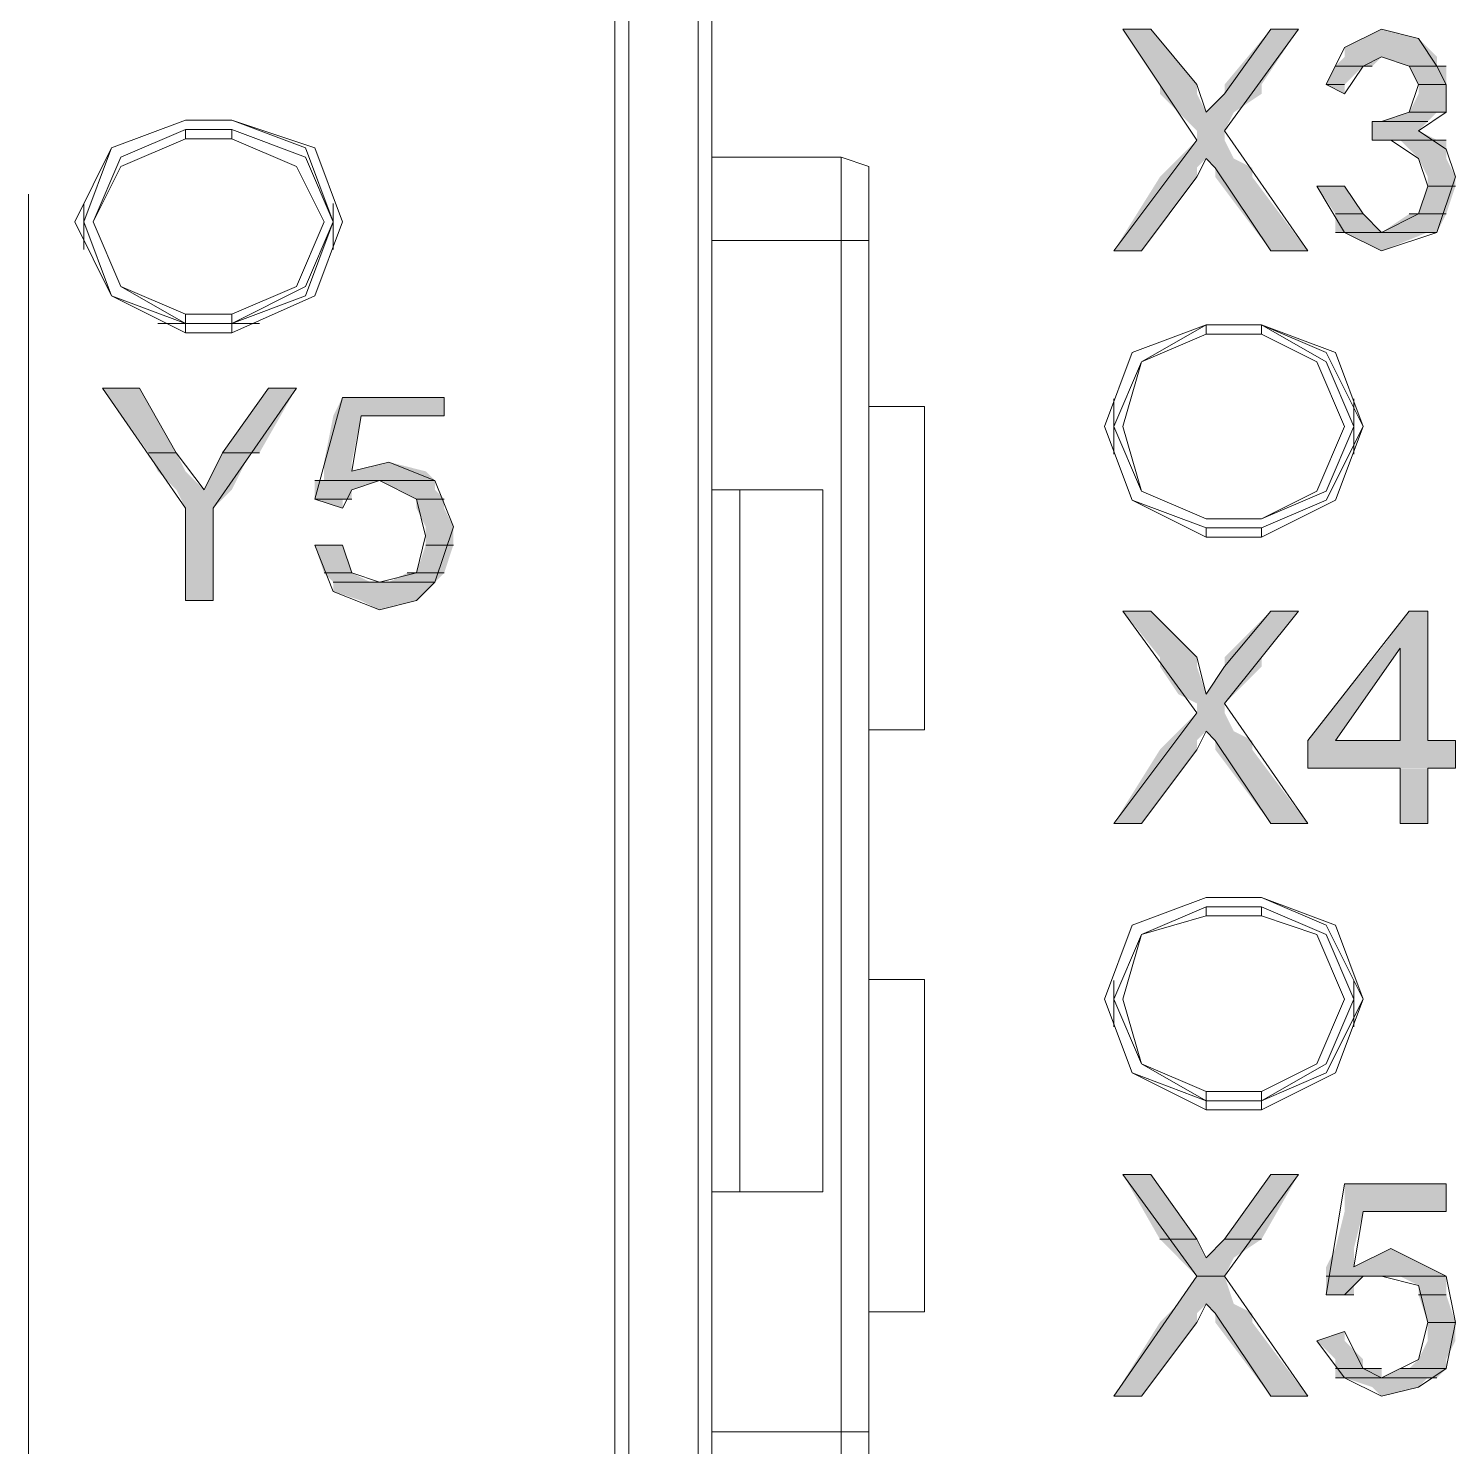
# Model space of a CAD drawing. Header units: millimetres. Extents: x -11 to 1219, y 0 to 1751.
# Drawn here: x 202.51 to 211.27, y 919.08 to 927.77 of the extents above; entities that cross this region are included whole.
import ezdxf

# ---------------------------------------------------------------- set-up
doc = ezdxf.new("R2010")
doc.units = ezdxf.units.MM
doc.header["$LTSCALE"] = 10
doc.layers.add('_MULTI_WIRE', color=9, linetype='CONTINUOUS')
doc.layers.add('PDF_Geometry', color=7, linetype='CONTINUOUS', true_color=0x151d1f)
doc.layers.add('PDF_Solid Fills', color=7, linetype='CONTINUOUS', true_color=0x070809)
doc.layers.get('_MULTI_WIRE').off()

# ---------------------------------------------------------------- blocks, each defined once
blk = doc.blocks.new('DVP-28SWS211R')
at = {"layer": 'PDF_Geometry', "color": 7, "lineweight": 9, "true_color": 0xffffff}
for p, q in [((0, 0), (0, -90.3588)), ((45.2077, -90.3588), (45.2077, 0)), ((-0.5099, -0.4532), (-0.5099, -89.9056)), ((45.7176, -0.4532), (45.7176, -89.9056)), ((2.6059, -36.71), (2.7759, -36.71)), ((2.7759, -36.71), (2.6059, -36.71)), ((2.7759, -36.71), (2.6059, -36.71)), ((2.6059, -36.71), (3.0591, -37.3898)), ((3.0591, -37.0499), (2.7759, -36.71)), ((3.2291, -37.3332), (3.6823, -36.71)), ((3.5124, -36.71), (3.2291, -37.1066)), ((3.5124, -36.71), (3.6823, -36.71)), ((3.6823, -36.71), (3.5124, -36.71)), ((3.6823, -36.71), (3.5124, -36.71)), ((4.1922, -36.71), (3.9656, -36.8233)), ((4.4188, -36.7667), (4.1922, -36.71)), ((3.9656, -36.8233), (3.8523, -37.0499)), ((4.5321, -36.9366), (4.4188, -36.7667)), ((4.0789, -36.9366), (4.1922, -36.88)), ((4.1922, -36.88), (4.3621, -36.9366)), ((3.9089, -36.9366), (4.0789, -36.9366)), ((4.0789, -36.9366), (3.9089, -36.9366)), ((3.9089, -36.9366), (4.1355, -36.9366)), ((4.0789, -36.9366), (3.9089, -36.9366)), ((3.9089, -36.9366), (4.0789, -36.9366)), ((4.0789, -36.9366), (3.9089, -36.9366)), ((3.9089, -36.9366), (4.0789, -36.9366)), ((4.0789, -36.9366), (3.9089, -36.9366)), ((3.9656, -37.1066), (4.0789, -36.9366)), ((4.1355, -36.9366), (4.0789, -36.9366)), ((4.3621, -36.9366), (4.5887, -36.9366)), ((4.5887, -36.9366), (4.3621, -36.9366)), ((4.3621, -36.9366), (4.5887, -36.9366)), ((4.5887, -36.9366), (4.3621, -36.9366)), ((4.3621, -36.9366), (4.5887, -36.9366)), ((4.5887, -36.9366), (4.3621, -36.9366)), ((4.3621, -36.9366), (4.5887, -36.9366)), ((4.5887, -36.9366), (4.3621, -36.9366)), ((4.3621, -36.9366), (4.4188, -37.0499)), ((4.5887, -37.0499), (4.5321, -36.9366)), ((3.1158, -37.2199), (3.0591, -37.0499)), ((3.2291, -37.1066), (3.1158, -37.2199)), ((3.8523, -37.0499), (3.9656, -37.0499)), ((3.9656, -37.0499), (3.8523, -37.0499)), ((3.8523, -37.0499), (3.9656, -37.0499)), ((3.9656, -37.0499), (3.8523, -37.0499)), ((3.8523, -37.0499), (3.9656, -37.0499)), ((3.9656, -37.0499), (3.8523, -37.0499)), ((3.8523, -37.0499), (3.9656, -37.0499)), ((3.9656, -37.0499), (3.8523, -37.0499)), ((3.8523, -37.0499), (3.9656, -37.1066)), ((4.4188, -37.0499), (4.3621, -37.2199)), ((4.4188, -37.0499), (4.5887, -37.0499)), ((4.5887, -37.0499), (4.4188, -37.0499)), ((4.4188, -37.0499), (4.5887, -37.0499)), ((4.5887, -37.0499), (4.4188, -37.0499)), ((4.4188, -37.0499), (4.5887, -37.0499)), ((4.5887, -37.0499), (4.4188, -37.0499)), ((4.4188, -37.0499), (4.5887, -37.0499)), ((4.5887, -37.0499), (4.4188, -37.0499)), ((4.5887, -37.2199), (4.5887, -37.0499)), ((4.1922, -37.2765), (4.1355, -37.2765)), ((4.1355, -37.2765), (4.1355, -37.3898)), ((4.1355, -37.2766), (4.1922, -37.2766)), ((4.1922, -37.2766), (4.1355, -37.2766)), ((4.3621, -37.2199), (4.1922, -37.2765)), ((4.1922, -37.2766), (4.4755, -37.2766)), ((4.4755, -37.2766), (4.1922, -37.2766)), ((4.1922, -37.2766), (4.4755, -37.2766)), ((4.4755, -37.2766), (4.1922, -37.2766)), ((4.3621, -37.2199), (4.5321, -37.2199)), ((4.5321, -37.2199), (4.3621, -37.2199)), ((4.3621, -37.2199), (4.5887, -37.2199)), ((4.5321, -37.2199), (4.3621, -37.2199)), ((4.4188, -37.3332), (4.5887, -37.2199)), ((4.5887, -37.2199), (4.5321, -37.2199)), ((3.739, -38.0696), (3.2291, -37.3332)), ((4.5887, -37.4465), (4.4188, -37.3332)), ((3.0591, -37.3898), (2.5493, -38.0696)), ((4.1355, -37.3898), (4.2488, -37.3898)), ((4.1355, -37.3899), (4.2488, -37.3899)), ((4.2488, -37.3899), (4.1355, -37.3899)), ((4.1355, -37.3899), (4.1355, -37.3899)), ((4.2488, -37.3898), (4.4188, -37.5031)), ((4.2488, -37.3899), (4.5888, -37.3899)), ((4.5888, -37.3899), (4.2488, -37.3899)), ((4.2488, -37.3899), (4.5888, -37.3899)), ((4.5888, -37.3899), (4.2488, -37.3899)), ((4.6454, -37.6164), (4.5887, -37.4465)), ((3.0591, -37.6164), (3.1158, -37.5031)), ((3.1158, -37.5031), (3.1724, -37.5598)), ((4.4188, -37.5031), (4.4754, -37.6731)), ((42.0352, -37.6731), (42.4885, -37.5032)), ((42.4885, -37.5032), (42.0352, -37.6731)), ((42.4884, -37.5032), (42.7717, -37.5032)), ((42.7717, -37.5032), (42.4884, -37.5032)), ((42.4885, -37.5032), (42.4885, -37.5032)), ((42.7717, -37.5032), (42.7717, -37.5032)), ((42.7717, -37.5032), (43.2249, -37.6731)), ((42.7717, -37.5032), (43.2816, -37.6731)), ((2.7192, -38.0696), (3.0591, -37.6164)), ((3.1724, -37.5598), (3.5124, -38.0696)), ((4.5321, -37.9563), (4.6454, -37.6164)), ((42.0919, -37.7298), (42.4885, -37.5598)), ((42.4885, -37.6165), (42.0919, -37.7864)), ((42.7717, -37.5598), (42.4884, -37.5598)), ((42.7717, -37.6165), (42.4884, -37.6165)), ((42.4885, -37.5598), (42.4885, -37.6165)), ((42.7717, -37.6165), (42.7717, -37.5598)), ((43.2249, -37.7298), (42.7717, -37.5598)), ((43.1683, -37.7864), (42.7717, -37.6165)), ((3.9656, -37.6731), (3.7956, -37.6731)), ((3.7956, -37.6731), (3.9656, -37.6731)), ((3.9656, -37.6731), (3.7956, -37.6731)), ((3.7956, -37.6731), (3.9656, -37.9563)), ((3.9656, -37.6731), (3.9656, -37.6731)), ((4.0789, -37.843), (3.9656, -37.6731)), ((4.4754, -37.6731), (4.4188, -37.843)), ((4.4754, -37.6731), (4.6454, -37.6731)), ((4.6454, -37.6731), (4.4754, -37.6731)), ((4.4754, -37.6731), (4.6454, -37.6731)), ((4.6454, -37.6731), (4.4754, -37.6731)), ((4.4754, -37.6731), (4.6454, -37.6731)), ((4.6454, -37.6731), (4.4754, -37.6731)), ((4.4754, -37.6731), (4.6454, -37.6731)), ((4.6454, -37.6731), (4.4754, -37.6731)), ((42.0352, -37.6731), (41.8086, -38.1263)), ((41.8653, -38.1263), (42.0352, -37.6731)), ((43.2249, -37.6731), (43.3949, -38.1263)), ((43.2816, -37.6731), (43.4515, -38.1263)), ((41.9219, -38.1263), (42.0919, -37.7298)), ((42.0919, -37.7864), (41.9219, -38.1263)), ((43.3382, -38.1263), (43.1683, -37.7864)), ((43.3949, -38.1263), (43.2249, -37.7298)), ((46.5107, -37.7298), (45.7176, -37.7298)), ((46.6806, -37.7864), (46.5107, -37.7297)), ((46.5107, -46.0575), (46.5107, -37.7298)), ((46.6806, -37.9563), (46.6806, -37.7864)), ((3.9089, -37.8431), (4.0789, -37.8431)), ((4.0789, -37.8431), (3.9089, -37.8431)), ((3.9089, -37.8431), (4.0789, -37.8431)), ((4.0789, -37.8431), (3.9089, -37.8431)), ((4.1922, -37.9563), (4.0789, -37.843)), ((4.4188, -37.843), (4.1922, -37.9563)), ((4.4188, -37.8431), (4.3621, -37.8431)), ((4.3621, -37.8431), (4.5887, -37.8431)), ((4.5887, -37.8431), (4.4188, -37.8431)), ((4.4188, -37.8431), (4.5887, -37.8431)), ((4.5887, -37.8431), (4.4188, -37.8431)), ((3.9089, -37.9563), (4.5321, -37.9563)), ((4.5321, -37.9563), (3.9089, -37.9563)), ((3.9089, -37.9563), (4.5321, -37.9563)), ((4.5321, -37.9563), (3.9089, -37.9563)), ((3.9656, -37.9563), (4.4754, -37.9563)), ((4.4754, -37.9563), (3.9656, -37.9563)), ((3.9656, -37.9563), (4.5321, -37.9563)), ((4.4754, -37.9563), (3.9656, -37.9563)), ((3.9656, -37.9563), (4.1922, -38.0697)), ((4.1922, -38.0697), (4.5321, -37.9563)), ((4.5321, -37.9563), (4.4754, -37.9563)), ((41.5254, -37.9563), (41.5254, -70.4175)), ((46.6806, -45.8875), (46.6806, -37.9564)), ((2.5493, -38.0696), (2.7192, -38.0696)), ((2.7192, -38.0696), (2.5493, -38.0696)), ((2.5493, -38.0696), (2.7192, -38.0696)), ((3.5124, -38.0696), (3.739, -38.0696)), ((3.739, -38.0696), (3.5124, -38.0696)), ((3.5124, -38.0696), (3.739, -38.0696)), ((41.8653, -38.2963), (41.8653, -38.013)), ((43.3948, -38.2963), (43.3948, -38.013)), ((41.8086, -38.1263), (42.0352, -38.5795)), ((42.0352, -38.5795), (41.8653, -38.1263)), ((42.0919, -38.5229), (41.9219, -38.1263)), ((41.9219, -38.1263), (42.0919, -38.5229)), ((43.1683, -38.5229), (43.3382, -38.1263)), ((43.3949, -38.1263), (43.2249, -38.5795)), ((43.2249, -38.5229), (43.3949, -38.1263)), ((43.4515, -38.1263), (43.2816, -38.5795)), ((45.7176, -38.2396), (46.6806, -38.2396)), ((2.6626, -38.6928), (3.1158, -38.5229)), ((3.1158, -38.5229), (2.6626, -38.6928)), ((2.7192, -38.7495), (3.1158, -38.5229)), ((3.1158, -38.5795), (2.7192, -38.7495)), ((3.1158, -38.5229), (3.1158, -38.5795)), ((3.1158, -38.5229), (3.1158, -38.5229)), ((3.1158, -38.5229), (3.4557, -38.5229)), ((3.4557, -38.5229), (3.1158, -38.5229)), ((3.1158, -38.5229), (3.4557, -38.5229)), ((3.4557, -38.5795), (3.1158, -38.5795)), ((3.8523, -38.6928), (3.4557, -38.5228)), ((3.4557, -38.5229), (3.4557, -38.5795)), ((3.4557, -38.5229), (3.4557, -38.5229)), ((3.4557, -38.5229), (3.9089, -38.6929)), ((3.8523, -38.7495), (3.4557, -38.5229)), ((3.4557, -38.5796), (3.7956, -38.7495)), ((42.4885, -38.7495), (42.0352, -38.5795)), ((42.0352, -38.5795), (42.4885, -38.8061)), ((42.4885, -38.7495), (42.0919, -38.5229)), ((42.0919, -38.5229), (42.4885, -38.6928)), ((42.7717, -38.7495), (43.2249, -38.5229)), ((42.7717, -38.6928), (43.1683, -38.5229)), ((43.2249, -38.5795), (42.7717, -38.7495)), ((43.2816, -38.5795), (42.7717, -38.8061)), ((2.4926, -39.1461), (2.6626, -38.6928)), ((2.6626, -38.6928), (2.4926, -39.1461)), ((2.5493, -39.1461), (2.7192, -38.7495)), ((2.7192, -38.7495), (2.6059, -39.1461)), ((3.7956, -38.7495), (3.9656, -39.1461)), ((4.0789, -39.146), (3.8523, -38.6928)), ((4.0222, -39.1461), (3.8523, -38.7495)), ((3.9089, -38.6929), (4.0789, -39.1461)), ((42.9416, -38.7495), (42.3185, -38.7495)), ((42.4885, -38.6928), (42.7717, -38.6928)), ((42.4885, -38.7495), (42.4885, -38.6928)), ((42.4885, -38.7495), (42.4885, -38.8061)), ((42.7717, -38.7495), (42.4885, -38.7495)), ((42.4885, -38.7495), (42.7717, -38.7495)), ((42.7717, -38.7495), (42.7717, -38.6928)), ((42.7717, -38.8061), (42.7717, -38.7495)), ((42.4885, -38.8061), (42.7717, -38.8061)), ((2.5493, -39.316), (2.5493, -38.9761)), ((4.0222, -39.316), (4.0222, -38.9761)), ((2.6626, -39.5993), (2.4926, -39.1461)), ((2.4926, -39.1461), (2.6626, -39.5993)), ((2.7192, -39.5426), (2.5493, -39.1461)), ((2.6059, -39.1461), (2.7192, -39.5426)), ((3.9656, -39.1461), (3.7956, -39.5426)), ((3.8523, -39.5992), (4.0789, -39.146)), ((3.8523, -39.5426), (4.0222, -39.1461)), ((4.0789, -39.1461), (3.9089, -39.5993)), ((41.9786, -39.146), (42.2052, -39.146)), ((42.2052, -39.146), (41.9786, -39.146)), ((42.2052, -39.146), (41.9786, -39.146)), ((41.9786, -39.146), (42.4884, -39.8825)), ((42.4318, -39.5426), (42.2052, -39.146)), ((42.6584, -39.8825), (43.1683, -39.146)), ((42.9983, -39.146), (42.7151, -39.5426)), ((42.9983, -39.146), (43.1682, -39.146)), ((43.1682, -39.146), (42.9983, -39.146)), ((43.1683, -39.146), (42.9983, -39.146)), ((43.4515, -39.2027), (43.2815, -39.8259)), ((43.4515, -39.2027), (44.0746, -39.2027)), ((44.0746, -39.2027), (43.4515, -39.2027)), ((44.0747, -39.2027), (43.4515, -39.2027)), ((44.0747, -39.316), (44.0747, -39.2027)), ((46.6806, -39.2593), (47.0206, -39.2593)), ((47.0205, -39.2593), (47.0205, -41.2421)), ((43.5081, -39.6559), (43.5648, -39.316)), ((43.5648, -39.316), (44.0747, -39.316)), ((44.0747, -39.316), (43.5648, -39.316)), ((43.5648, -39.316), (44.0747, -39.316)), ((3.1158, -39.7126), (2.7192, -39.5426)), ((2.7192, -39.5426), (3.1158, -39.7126)), ((3.7956, -39.5426), (3.4557, -39.7126)), ((3.4557, -39.7126), (3.8523, -39.5426)), ((42.2618, -39.5426), (42.4318, -39.5426)), ((42.4318, -39.5426), (42.2618, -39.5426)), ((42.2618, -39.5426), (42.4318, -39.5426)), ((42.4318, -39.5426), (42.2618, -39.5426)), ((42.6017, -39.7692), (42.4318, -39.5426)), ((42.7151, -39.5426), (42.6017, -39.7692)), ((42.715, -39.5426), (42.885, -39.5426)), ((42.885, -39.5426), (42.715, -39.5426)), ((42.715, -39.5426), (42.9417, -39.5426)), ((42.885, -39.5426), (42.715, -39.5426)), ((42.9417, -39.5426), (42.885, -39.5426)), ((3.1158, -39.8259), (2.6626, -39.5993)), ((2.6626, -39.5993), (3.1158, -39.7692)), ((3.4557, -39.7692), (3.8523, -39.5992)), ((3.9089, -39.5993), (3.4557, -39.8259)), ((43.7347, -39.5993), (43.5081, -39.6559)), ((44.018, -39.7126), (43.7347, -39.5993)), ((3.1158, -39.7126), (3.1158, -39.7126)), ((3.4557, -39.7126), (3.1158, -39.7126)), ((3.1158, -39.7126), (3.4557, -39.7126)), ((3.4557, -39.7126), (3.4557, -39.7126)), ((43.3382, -39.7126), (43.2815, -39.7126)), ((43.2815, -39.7126), (44.018, -39.7126)), ((44.018, -39.7126), (43.3382, -39.7126)), ((43.3382, -39.7126), (44.018, -39.7126)), ((44.018, -39.7126), (43.3382, -39.7126)), ((43.5081, -39.7692), (43.6781, -39.7126)), ((43.6781, -39.7126), (43.9047, -39.8259)), ((44.1313, -39.9958), (44.018, -39.7126)), ((3.1158, -39.8259), (3.1158, -39.7692)), ((3.1158, -39.7692), (3.4557, -39.7692)), ((3.4557, -39.8259), (3.4557, -39.7692)), ((43.4515, -39.8825), (43.5081, -39.7692)), ((45.7176, -39.7692), (46.3974, -39.7692)), ((45.8875, -39.7692), (45.8875, -44.0747)), ((46.3974, -44.0747), (46.3974, -39.7692)), ((3.4557, -39.8259), (3.1158, -39.8259)), ((42.4884, -39.8825), (42.4884, -40.449)), ((42.6584, -40.449), (42.6584, -39.8825)), ((43.2815, -39.8259), (43.4515, -39.8259)), ((43.4515, -39.8259), (43.2815, -39.8259)), ((43.2815, -39.8259), (43.5081, -39.8259)), ((43.4515, -39.8259), (43.2815, -39.8259)), ((43.2815, -39.8259), (43.4515, -39.8825)), ((43.5081, -39.8259), (43.4515, -39.8259)), ((43.9047, -39.8259), (44.0747, -39.8259)), ((44.0747, -39.8259), (43.9047, -39.8259)), ((43.9047, -39.8259), (44.0747, -39.8259)), ((44.0747, -39.8259), (43.9047, -39.8259)), ((43.9047, -39.8259), (43.9613, -40.0525)), ((44.018, -40.3357), (44.1313, -39.9958)), ((43.9613, -40.0525), (43.9047, -40.2791)), ((43.4515, -40.1091), (43.2815, -40.1091)), ((43.2815, -40.1091), (43.4515, -40.1091)), ((43.4515, -40.1091), (43.2815, -40.1091)), ((43.2815, -40.1091), (43.3948, -40.3924)), ((43.4515, -40.1091), (43.4515, -40.1091)), ((43.5081, -40.2791), (43.4515, -40.1091)), ((43.9614, -40.1091), (44.1313, -40.1091)), ((44.1313, -40.1091), (43.9614, -40.1091)), ((43.9614, -40.1091), (44.1313, -40.1091)), ((44.1313, -40.1091), (43.9614, -40.1091)), ((2.6059, -40.2791), (2.7759, -40.2791)), ((2.7759, -40.2791), (2.6059, -40.2791)), ((2.7759, -40.2791), (2.6059, -40.2791)), ((2.6059, -40.2791), (3.0591, -40.9022)), ((3.0591, -40.5623), (2.7759, -40.2791)), ((3.2291, -40.8456), (3.6823, -40.2791)), ((3.5124, -40.2791), (3.2291, -40.619)), ((3.5124, -40.2791), (3.6823, -40.2791)), ((3.6823, -40.2791), (3.5124, -40.2791)), ((3.6823, -40.2791), (3.5124, -40.2791)), ((4.3621, -40.2791), (3.739, -41.0722)), ((4.3621, -40.2791), (4.4754, -40.2791)), ((4.4754, -40.2791), (4.3621, -40.2791)), ((4.4754, -40.2791), (4.3621, -40.2791)), ((4.4754, -41.0722), (4.4754, -40.2791)), ((43.3382, -40.2791), (43.5081, -40.2791)), ((43.5081, -40.2791), (43.3382, -40.2791)), ((43.3382, -40.2791), (43.5081, -40.2791)), ((43.5081, -40.2791), (43.3382, -40.2791)), ((43.3948, -40.3357), (43.6781, -40.3357)), ((43.6781, -40.3357), (43.3948, -40.3357)), ((43.3948, -40.3357), (43.6781, -40.3357)), ((43.6781, -40.3357), (43.3948, -40.3357)), ((43.6781, -40.3357), (43.5081, -40.2791)), ((43.9047, -40.2791), (43.6781, -40.3357)), ((43.7348, -40.3357), (43.6781, -40.3357)), ((43.6781, -40.3357), (44.018, -40.3357)), ((44.018, -40.3357), (43.7348, -40.3357)), ((43.7348, -40.3357), (44.018, -40.3357)), ((44.018, -40.3357), (43.7348, -40.3357)), ((43.9047, -40.2791), (43.8481, -40.2791)), ((43.8481, -40.2791), (44.0747, -40.2791)), ((44.0747, -40.2791), (43.9047, -40.2791)), ((43.9047, -40.2791), (44.0747, -40.2791)), ((44.0747, -40.2791), (43.9047, -40.2791)), ((43.9047, -40.449), (44.018, -40.3357)), ((43.3948, -40.3924), (43.6781, -40.5057)), ((3.9089, -41.0722), (4.3055, -40.5056)), ((4.3055, -40.5056), (4.3055, -41.0722)), ((42.4884, -40.449), (42.6584, -40.449)), ((42.4885, -40.449), (42.6584, -40.449)), ((42.6584, -40.449), (42.4885, -40.449)), ((43.6781, -40.5057), (43.9047, -40.449)), ((3.1158, -40.7889), (3.0591, -40.5623)), ((3.2291, -40.619), (3.1158, -40.7889)), ((3.739, -41.5821), (3.2291, -40.8456)), ((3.0591, -40.9022), (2.5493, -41.5821)), ((3.0591, -41.1288), (3.1158, -41.0155)), ((3.1158, -41.0155), (3.1724, -41.0722)), ((2.7192, -41.5821), (3.0591, -41.1288)), ((3.1724, -41.0722), (3.5124, -41.5821)), ((3.739, -41.0722), (3.739, -41.2421)), ((3.9089, -41.0722), (4.3055, -41.0722)), ((4.3055, -41.0722), (3.9089, -41.0722)), ((4.3055, -41.0722), (3.9089, -41.0722)), ((4.4754, -41.0722), (4.6454, -41.0722)), ((4.6454, -41.0722), (4.4754, -41.0722)), ((4.6454, -41.0722), (4.4754, -41.0722)), ((4.6454, -41.2421), (4.6454, -41.0722)), ((3.7389, -41.2422), (4.3055, -41.2422)), ((4.3055, -41.2422), (3.7389, -41.2422)), ((3.739, -41.2421), (4.3055, -41.2421)), ((4.3055, -41.2421), (4.3055, -41.5821)), ((4.4754, -41.5821), (4.4754, -41.2421)), ((4.4754, -41.2421), (4.6454, -41.2421)), ((4.4754, -41.2422), (4.6454, -41.2422)), ((4.6454, -41.2422), (4.4754, -41.2422)), ((46.6806, -41.2422), (47.0206, -41.2422)), ((2.5493, -41.5821), (2.7192, -41.5821)), ((2.7192, -41.5821), (2.5493, -41.5821)), ((2.5493, -41.5821), (2.7192, -41.5821)), ((3.5124, -41.5821), (3.739, -41.5821)), ((3.739, -41.5821), (3.5124, -41.5821)), ((3.5124, -41.5821), (3.739, -41.5821)), ((4.3055, -41.5821), (4.4754, -41.5821)), ((4.4754, -41.5821), (4.3055, -41.5821)), ((4.3055, -41.5821), (4.4754, -41.5821)), ((2.6626, -42.2052), (3.1158, -42.0352)), ((3.1158, -42.0352), (2.6626, -42.2052)), ((2.7192, -42.2618), (3.1158, -42.0919)), ((3.1158, -42.0352), (3.1158, -42.0352)), ((3.1158, -42.0352), (3.4557, -42.0352)), ((3.4557, -42.0352), (3.1158, -42.0352)), ((3.1158, -42.0919), (3.1158, -42.1485)), ((3.1158, -42.0919), (3.4557, -42.0919)), ((3.4557, -42.0352), (3.4557, -42.0352)), ((3.4557, -42.0353), (3.8523, -42.2052)), ((3.4557, -42.0353), (3.9089, -42.2052)), ((3.4557, -42.0919), (3.4557, -42.1485)), ((3.8523, -42.2619), (3.4557, -42.0919)), ((3.1158, -42.1485), (2.7192, -42.2618)), ((3.4557, -42.1485), (3.1158, -42.1485)), ((3.7956, -42.2619), (3.4557, -42.1486)), ((2.4926, -42.6584), (2.6626, -42.2052)), ((2.6626, -42.2052), (2.4926, -42.6584)), ((2.5493, -42.6584), (2.7192, -42.2618)), ((2.7192, -42.2618), (2.6059, -42.6584)), ((3.9656, -42.6584), (3.7956, -42.2619)), ((3.8523, -42.2052), (4.0789, -42.6584)), ((4.0222, -42.6584), (3.8523, -42.2619)), ((3.9089, -42.2052), (4.0789, -42.6584)), ((2.5493, -42.8284), (2.5493, -42.5451)), ((4.0222, -42.8284), (4.0222, -42.5451)), ((2.6626, -43.1116), (2.4926, -42.6584)), ((2.4926, -42.6584), (2.6626, -43.1116)), ((2.7192, -43.055), (2.5493, -42.6584)), ((2.6059, -42.6584), (2.7192, -43.055)), ((3.7956, -43.055), (3.9656, -42.6584)), ((4.0789, -42.6584), (3.8523, -43.1116)), ((3.8523, -43.055), (4.0222, -42.6584)), ((4.0789, -42.6584), (3.9089, -43.1116)), ((46.6806, -42.7717), (47.0206, -42.7717)), ((47.0205, -42.7717), (47.0205, -44.8112)), ((3.1158, -43.2816), (2.7192, -43.055)), ((2.7192, -43.055), (3.1158, -43.2249)), ((3.4557, -43.2816), (3.8523, -43.055)), ((3.4557, -43.2249), (3.7956, -43.055)), ((3.1158, -43.2816), (2.6626, -43.1116)), ((2.6626, -43.1116), (3.1158, -43.3382)), ((3.8523, -43.1116), (3.4557, -43.2816)), ((3.9089, -43.1116), (3.4557, -43.3382)), ((3.1158, -43.2816), (3.1158, -43.2249)), ((3.1158, -43.2249), (3.4557, -43.2249)), ((3.4557, -43.2816), (3.4557, -43.2249)), ((3.1158, -43.2816), (3.4557, -43.2816)), ((3.4557, -43.2816), (3.1158, -43.2816)), ((3.1158, -43.3382), (3.1158, -43.2816)), ((3.4557, -43.3382), (3.4557, -43.2816)), ((3.4557, -43.3382), (3.1158, -43.3382)), ((2.6059, -43.7348), (2.7759, -43.7348)), ((2.7759, -43.7348), (2.6059, -43.7348)), ((2.7759, -43.7348), (2.6059, -43.7348)), ((2.6059, -43.7348), (3.0591, -44.3579)), ((3.0591, -44.1313), (2.7759, -43.7348)), ((3.2291, -44.3579), (3.6823, -43.7348)), ((3.5124, -43.7348), (3.2291, -44.1313)), ((3.5124, -43.7348), (3.6823, -43.7348)), ((3.6823, -43.7348), (3.5124, -43.7348)), ((3.6823, -43.7348), (3.5124, -43.7348)), ((3.9656, -43.7914), (3.8523, -44.4712)), ((3.9656, -43.7914), (4.5887, -43.7914)), ((4.5887, -43.7914), (3.9656, -43.7914)), ((4.5887, -43.7914), (3.9656, -43.7914)), ((4.5887, -43.9614), (4.5887, -43.7914)), ((4.0222, -44.3013), (4.0789, -43.9614)), ((4.0789, -43.9614), (4.5887, -43.9614)), ((4.5887, -43.9614), (4.0789, -43.9614)), ((4.0789, -43.9614), (4.5887, -43.9614)), ((45.7176, -44.0747), (46.3974, -44.0747)), ((2.8326, -44.1313), (3.0592, -44.1313)), ((3.0592, -44.1313), (2.8326, -44.1313)), ((2.8326, -44.1313), (3.0592, -44.1313)), ((3.0592, -44.1313), (2.8326, -44.1313)), ((3.1158, -44.2446), (3.0591, -44.1313)), ((3.2291, -44.1313), (3.1158, -44.2446)), ((3.2291, -44.1313), (3.4557, -44.1313)), ((3.4557, -44.1313), (3.2291, -44.1313)), ((3.2291, -44.1313), (3.4557, -44.1313)), ((3.4557, -44.1313), (3.2291, -44.1313)), ((4.2488, -44.188), (4.0222, -44.3013)), ((4.5887, -44.3579), (4.2488, -44.188)), ((3.0591, -44.3579), (2.5493, -45.0944)), ((3.0592, -44.358), (3.2291, -44.358)), ((3.2291, -44.358), (3.0592, -44.358)), ((3.0592, -44.358), (3.2291, -44.358)), ((3.2291, -44.358), (3.0592, -44.358)), ((3.739, -45.0944), (3.2291, -44.3579)), ((3.8523, -44.358), (4.5887, -44.358)), ((4.5887, -44.358), (3.8523, -44.358)), ((3.8523, -44.358), (4.5887, -44.358)), ((4.5887, -44.358), (3.8523, -44.358)), ((3.8523, -44.358), (4.0789, -44.358)), ((4.0789, -44.358), (3.8523, -44.358)), ((3.8523, -44.358), (4.1922, -44.358)), ((4.0789, -44.358), (3.8523, -44.358)), ((3.9656, -44.4712), (4.0789, -44.3579)), ((4.0789, -44.3579), (4.1922, -44.3579)), ((4.1922, -44.358), (4.0789, -44.358)), ((4.1922, -44.3579), (4.4188, -44.4146)), ((4.1922, -44.358), (4.5888, -44.358)), ((4.5888, -44.358), (4.1922, -44.358)), ((4.1922, -44.358), (4.5888, -44.358)), ((4.5888, -44.358), (4.1922, -44.358)), ((4.6454, -44.6412), (4.5887, -44.3579)), ((4.4188, -44.4146), (4.4754, -44.6412)), ((3.0591, -44.6412), (3.1158, -44.5279)), ((3.1158, -44.5279), (3.1724, -44.5845)), ((3.8523, -44.4712), (3.9656, -44.4712)), ((3.8523, -44.4713), (4.0222, -44.4713)), ((3.9656, -44.4713), (3.8523, -44.4713)), ((4.0222, -44.4713), (3.9656, -44.4713)), ((4.4188, -44.4713), (4.5887, -44.4713)), ((4.5887, -44.4713), (4.4188, -44.4713)), ((4.4188, -44.4713), (4.5887, -44.4713)), ((4.5887, -44.4713), (4.4188, -44.4713)), ((3.1724, -44.5845), (3.5124, -45.0944)), ((2.7192, -45.0944), (3.0591, -44.6412)), ((3.9656, -44.6979), (3.7956, -44.7545)), ((4.0789, -44.9245), (3.9656, -44.6979)), ((4.4754, -44.6412), (4.4188, -44.8678)), ((4.4754, -44.6412), (4.6454, -44.6412)), ((4.6454, -44.6412), (4.4754, -44.6412)), ((4.4754, -44.6412), (4.6454, -44.6412)), ((4.6454, -44.6412), (4.4754, -44.6412)), ((4.5887, -44.9245), (4.6454, -44.6412)), ((3.7956, -44.7545), (3.9656, -44.9811)), ((46.6806, -44.8112), (47.0206, -44.8112)), ((4.4188, -44.8678), (4.1922, -44.9811)), ((3.9089, -44.9245), (4.1922, -44.9245)), ((4.1922, -44.9245), (3.9089, -44.9245)), ((3.9089, -44.9245), (4.1922, -44.9245)), ((4.1922, -44.9245), (3.9089, -44.9245)), ((3.9089, -44.9811), (4.4754, -44.9811)), ((4.4754, -44.9811), (3.9089, -44.9811)), ((3.9089, -44.9811), (4.5321, -44.9811)), ((4.4754, -44.9811), (3.9089, -44.9811)), ((3.9656, -44.9811), (4.1922, -45.0944)), ((4.1922, -44.9811), (4.0789, -44.9245)), ((4.3621, -44.9245), (4.3055, -44.9245)), ((4.3055, -44.9245), (4.5887, -44.9245)), ((4.5887, -44.9245), (4.3621, -44.9245)), ((4.3621, -44.9245), (4.5887, -44.9245)), ((4.5887, -44.9245), (4.3621, -44.9245)), ((4.4188, -45.0378), (4.5887, -44.9245)), ((4.5321, -44.9811), (4.4754, -44.9811)), ((4.1922, -45.0944), (4.4188, -45.0378)), ((2.5493, -45.0944), (2.7192, -45.0944)), ((2.7192, -45.0944), (2.5493, -45.0944)), ((2.5493, -45.0944), (2.7192, -45.0944)), ((3.5124, -45.0944), (3.739, -45.0944)), ((3.739, -45.0944), (3.5124, -45.0944)), ((3.5124, -45.0944), (3.739, -45.0944)), ((45.7176, -45.5476), (46.6806, -45.5476))]:
    blk.add_line(p, q, dxfattribs=at)
at = {"layer": 'PDF_Solid Fills', "color": 7, "lineweight": 9, "true_color": 0xffffff, "transparency": 33554559}
for points in [[(2.6059, -36.71), (2.8325, -37.0499), (3.0591, -37.0499)], [(2.6059, -36.71), (2.7759, -36.71), (3.0591, -37.0499)], [(3.5124, -36.71), (3.2291, -37.0499), (3.4557, -37.0499)], [(3.5124, -36.71), (3.6823, -36.71), (3.4557, -37.0499)], [(4.1922, -36.71), (4.0789, -36.7667), (4.4188, -36.7667)], [(4.0789, -36.7667), (3.9656, -36.8233), (4.4754, -36.8233)], [(3.9656, -36.8233), (3.9656, -36.88), (4.5321, -36.88)], [(3.9656, -36.8233), (4.4754, -36.8233), (4.5321, -36.88)], [(4.0789, -36.7667), (4.4188, -36.7667), (4.4754, -36.8233)], [(3.9656, -36.88), (3.9089, -36.9367), (4.1355, -36.9367)], [(3.9656, -36.88), (4.1922, -36.88), (4.1355, -36.9367)], [(4.1922, -36.88), (4.3622, -36.9367), (4.5321, -36.9367)], [(4.1922, -36.88), (4.5321, -36.88), (4.5321, -36.9367)], [(3.9089, -36.9366), (3.8523, -37.0499), (3.9656, -37.0499)], [(3.9089, -36.9366), (4.0789, -36.9366), (3.9656, -37.0499)], [(4.3621, -36.9366), (4.4188, -37.0499), (4.5887, -37.0499)], [(4.3621, -36.9366), (4.5887, -36.9366), (4.5887, -37.0499)], [(2.8326, -37.0499), (2.8326, -37.1066), (3.0592, -37.1066)], [(2.8326, -37.0499), (3.0592, -37.0499), (3.0592, -37.1066)], [(2.8326, -37.1066), (2.9459, -37.2199), (3.1158, -37.2199)], [(2.8326, -37.1066), (3.0592, -37.1066), (3.1158, -37.2199)], [(3.2291, -37.1066), (3.1158, -37.2199), (3.2858, -37.2199)], [(3.2291, -37.0499), (3.2291, -37.1066), (3.4557, -37.1066)], [(3.2291, -37.0499), (3.4557, -37.0499), (3.4557, -37.1066)], [(3.2291, -37.1066), (3.4557, -37.1066), (3.2858, -37.2199)], [(3.8523, -37.0499), (3.9656, -37.0499), (3.9656, -37.1066)], [(4.4188, -37.1066), (4.3621, -37.2199), (4.5887, -37.2199)], [(4.4188, -37.0499), (4.4188, -37.1066), (4.5887, -37.1066)], [(4.4188, -37.0499), (4.5887, -37.0499), (4.5887, -37.1066)], [(4.4188, -37.1066), (4.5887, -37.1066), (4.5887, -37.2199)], [(2.9459, -37.2199), (3.0592, -37.3332), (3.2291, -37.3332)], [(2.9459, -37.2199), (3.2858, -37.2199), (3.2291, -37.3332)], [(4.1355, -37.2766), (4.1355, -37.3332), (4.4188, -37.3332)], [(4.1355, -37.2766), (4.4754, -37.2766), (4.4188, -37.3332)], [(4.3621, -37.2199), (4.1922, -37.2766), (4.4754, -37.2766)], [(4.3621, -37.2199), (4.5321, -37.2199), (4.4754, -37.2766)], [(3.0592, -37.3332), (3.0592, -37.3899), (3.2291, -37.3899)], [(3.0592, -37.3332), (3.2291, -37.3332), (3.2291, -37.3899)], [(4.1355, -37.3332), (4.1355, -37.3899), (4.5321, -37.3899)], [(4.1355, -37.3332), (4.4188, -37.3332), (4.5321, -37.3899)], [(3.0592, -37.3899), (2.9459, -37.5032), (3.2858, -37.5032)], [(3.0592, -37.3899), (3.2291, -37.3899), (3.2858, -37.5032)], [(4.3055, -37.3899), (4.3621, -37.4465), (4.5888, -37.4465)], [(4.3055, -37.3899), (4.5888, -37.3899), (4.5888, -37.4465)], [(4.3621, -37.4465), (4.4188, -37.5032), (4.5887, -37.5032)], [(4.3621, -37.4465), (4.5887, -37.4465), (4.5887, -37.5032)], [(2.9459, -37.5032), (2.8892, -37.5598), (3.0592, -37.5598)], [(2.9459, -37.5032), (3.1158, -37.5032), (3.0592, -37.5598)], [(3.1158, -37.5032), (3.1725, -37.5598), (3.3991, -37.5598)], [(3.1158, -37.5032), (3.2858, -37.5032), (3.3991, -37.5598)], [(4.4188, -37.5032), (4.4754, -37.6165), (4.6454, -37.6165)], [(4.4188, -37.5032), (4.5887, -37.5032), (4.6454, -37.6165)], [(2.8326, -37.6165), (2.5493, -38.0697), (2.7193, -38.0697)], [(2.8326, -37.6165), (3.0592, -37.6165), (2.7193, -38.0697)], [(2.8892, -37.5598), (2.8326, -37.6165), (3.0592, -37.6165)], [(2.8892, -37.5598), (3.0592, -37.5598), (3.0592, -37.6165)], [(3.1725, -37.5598), (3.1725, -37.6165), (3.3991, -37.6165)], [(3.1725, -37.5598), (3.3991, -37.5598), (3.3991, -37.6165)], [(3.1725, -37.6165), (3.5124, -38.0697), (3.739, -38.0697)], [(3.1725, -37.6165), (3.3991, -37.6165), (3.739, -38.0697)], [(4.4754, -37.6165), (4.4754, -37.6731), (4.6454, -37.6731)], [(4.4754, -37.6165), (4.6454, -37.6165), (4.6454, -37.6731)], [(3.7956, -37.6731), (3.9089, -37.8431), (4.0789, -37.8431)], [(3.7956, -37.6731), (3.9655, -37.6731), (4.0789, -37.8431)], [(4.4754, -37.6731), (4.4188, -37.8431), (4.5887, -37.8431)], [(4.4754, -37.6731), (4.6454, -37.6731), (4.5887, -37.8431)], [(3.9089, -37.8431), (3.9089, -37.9564), (4.1922, -37.9564)], [(3.9089, -37.8431), (4.0789, -37.8431), (4.1922, -37.9564)], [(4.3621, -37.8431), (4.1922, -37.9564), (4.5321, -37.9564)], [(4.3621, -37.8431), (4.5887, -37.8431), (4.5321, -37.9564)], [(3.9656, -37.9563), (4.4754, -37.9563), (4.1922, -38.0697)], [(41.9786, -39.146), (42.2618, -39.5426), (42.4318, -39.5426)], [(41.9786, -39.146), (42.2052, -39.146), (42.4318, -39.5426)], [(42.9983, -39.146), (42.715, -39.5426), (42.9416, -39.5426)], [(42.9983, -39.146), (43.1682, -39.146), (42.9416, -39.5426)], [(43.4515, -39.2027), (43.3948, -39.316), (44.0746, -39.316)], [(43.4515, -39.2027), (44.0746, -39.2027), (44.0746, -39.316)], [(43.3948, -39.316), (43.3382, -39.5992), (43.5081, -39.5992)], [(43.3948, -39.316), (43.5648, -39.316), (43.5081, -39.5992)], [(42.2618, -39.5426), (42.3185, -39.6559), (42.4884, -39.6559)], [(42.2618, -39.5426), (42.4318, -39.5426), (42.4884, -39.6559)], [(42.715, -39.5426), (42.6584, -39.6559), (42.8284, -39.6559)], [(42.715, -39.5426), (42.885, -39.5426), (42.8284, -39.6559)], [(43.3382, -39.5992), (43.3382, -39.6559), (43.5081, -39.6559)], [(43.3382, -39.5992), (43.5081, -39.5992), (43.5081, -39.6559)], [(43.7348, -39.5992), (43.5082, -39.6559), (43.9614, -39.6559)], [(42.3185, -39.6559), (42.4318, -39.7692), (42.6017, -39.7692)], [(42.3185, -39.6559), (42.4884, -39.6559), (42.6017, -39.7692)], [(42.6584, -39.6559), (42.6017, -39.7692), (42.7717, -39.7692)], [(42.6584, -39.6559), (42.8284, -39.6559), (42.7717, -39.7692)], [(43.2815, -39.7126), (43.2815, -39.7692), (43.5081, -39.7692)], [(43.2815, -39.7126), (43.6781, -39.7126), (43.5081, -39.7692)], [(43.3382, -39.6559), (43.3382, -39.7125), (44.018, -39.7125)], [(43.3382, -39.6559), (43.9614, -39.6559), (44.018, -39.7125)], [(43.6781, -39.7126), (43.7914, -39.7692), (44.018, -39.7692)], [(43.6781, -39.7126), (44.018, -39.7126), (44.018, -39.7692)], [(42.4318, -39.7692), (42.4885, -39.8825), (42.6584, -39.8825)], [(42.4318, -39.7692), (42.7717, -39.7692), (42.6584, -39.8825)], [(43.2815, -39.7692), (43.2815, -39.8258), (43.5081, -39.8258)], [(43.2815, -39.7692), (43.5081, -39.7692), (43.5081, -39.8258)], [(43.7914, -39.7692), (43.9047, -39.8258), (44.0747, -39.8258)], [(43.7914, -39.7692), (44.018, -39.7692), (44.0747, -39.8258)], [(42.4885, -39.8825), (42.4885, -40.449), (42.6584, -40.449)], [(42.4885, -39.8825), (42.6584, -39.8825), (42.6584, -40.449)], [(43.2815, -39.8259), (43.4515, -39.8259), (43.4515, -39.8825)], [(43.9047, -39.8259), (43.9047, -39.8825), (44.0747, -39.8825)], [(43.9047, -39.8259), (44.0747, -39.8259), (44.0747, -39.8825)], [(43.9047, -39.8825), (43.9614, -39.9958), (44.1313, -39.9958)], [(43.9047, -39.8825), (44.0747, -39.8825), (44.1313, -39.9958)], [(43.9614, -39.9958), (43.9614, -40.0525), (44.1313, -40.0525)], [(43.9614, -39.9958), (44.1313, -39.9958), (44.1313, -40.0525)], [(43.9614, -40.0525), (43.9614, -40.1091), (44.1313, -40.1091)], [(43.9614, -40.0525), (44.1313, -40.0525), (44.1313, -40.1091)], [(43.2815, -40.1091), (43.3382, -40.2791), (43.5081, -40.2791)], [(43.2815, -40.1091), (43.4515, -40.1091), (43.5081, -40.2791)], [(43.9614, -40.1091), (43.9047, -40.2791), (44.0747, -40.2791)], [(43.9614, -40.1091), (44.1313, -40.1091), (44.0747, -40.2791)], [(2.6059, -40.2791), (2.8325, -40.5623), (3.0591, -40.5623)], [(2.6059, -40.2791), (2.7759, -40.2791), (3.0591, -40.5623)], [(3.5124, -40.2791), (3.2291, -40.5623), (3.4557, -40.5623)], [(3.5124, -40.2791), (3.6823, -40.2791), (3.4557, -40.5623)], [(4.3621, -40.2791), (4.1922, -40.5057), (4.4754, -40.5057)], [(4.3621, -40.2791), (4.4754, -40.2791), (4.4754, -40.5057)], [(43.3382, -40.2791), (43.3948, -40.3357), (43.6214, -40.3357)], [(43.3382, -40.2791), (43.5081, -40.2791), (43.6214, -40.3357)], [(43.3948, -40.3357), (43.3948, -40.3924), (43.9613, -40.3924)], [(43.3948, -40.3357), (44.018, -40.3357), (43.9613, -40.3924)], [(43.8481, -40.2791), (43.7348, -40.3357), (44.018, -40.3357)], [(43.8481, -40.2791), (44.0747, -40.2791), (44.018, -40.3357)], [(43.3948, -40.3924), (43.5648, -40.449), (43.9047, -40.449)], [(43.3948, -40.3924), (43.9613, -40.3924), (43.9047, -40.449)], [(4.1922, -40.5057), (3.739, -41.0722), (3.9089, -41.0722)], [(4.1922, -40.5057), (4.3055, -40.5057), (3.9089, -41.0722)], [(4.3055, -40.5057), (4.3055, -41.0722), (4.4754, -41.0722)], [(4.3055, -40.5057), (4.4754, -40.5057), (4.4754, -41.0722)], [(43.5648, -40.449), (43.9047, -40.449), (43.6781, -40.5057)], [(2.8326, -40.5623), (2.8326, -40.619), (3.0592, -40.619)], [(2.8326, -40.5623), (3.0592, -40.5623), (3.0592, -40.619)], [(3.2291, -40.5623), (3.2291, -40.619), (3.4557, -40.619)], [(3.2291, -40.5623), (3.4557, -40.5623), (3.4557, -40.619)], [(2.8326, -40.619), (2.9459, -40.7889), (3.1158, -40.7889)], [(2.8326, -40.619), (3.0592, -40.619), (3.1158, -40.7889)], [(3.2291, -40.619), (3.1158, -40.7889), (3.2858, -40.7889)], [(3.2291, -40.619), (3.4557, -40.619), (3.2858, -40.7889)], [(2.9459, -40.7889), (3.0592, -40.8456), (3.2291, -40.8456)], [(2.9459, -40.7889), (3.2858, -40.7889), (3.2291, -40.8456)], [(3.0592, -40.8456), (3.0592, -40.9022), (3.2291, -40.9022)], [(3.0592, -40.8456), (3.2291, -40.8456), (3.2291, -40.9022)], [(3.0592, -40.9022), (2.9459, -41.0155), (3.2858, -41.0155)], [(3.0592, -40.9022), (3.2291, -40.9022), (3.2858, -41.0155)], [(2.9459, -41.0155), (2.8892, -41.0722), (3.0592, -41.0722)], [(2.9459, -41.0155), (3.1158, -41.0155), (3.0592, -41.0722)], [(3.1158, -41.0155), (3.1725, -41.0722), (3.3991, -41.0722)], [(3.1158, -41.0155), (3.2858, -41.0155), (3.3991, -41.0722)], [(2.8326, -41.1289), (2.5493, -41.5821), (2.7193, -41.5821)], [(2.8326, -41.1289), (3.0592, -41.1289), (2.7193, -41.5821)], [(2.8892, -41.0722), (2.8326, -41.1288), (3.0592, -41.1288)], [(2.8892, -41.0722), (3.0592, -41.0722), (3.0592, -41.1288)], [(3.1725, -41.0722), (3.1725, -41.1288), (3.3991, -41.1288)], [(3.1725, -41.0722), (3.3991, -41.0722), (3.3991, -41.1288)], [(3.1725, -41.1289), (3.5124, -41.5821), (3.739, -41.5821)], [(3.1725, -41.1289), (3.3991, -41.1289), (3.739, -41.5821)], [(3.7389, -41.0722), (3.7389, -41.2421), (4.6454, -41.2421)], [(3.7389, -41.0722), (4.6454, -41.0722), (4.6454, -41.2421)], [(4.3055, -41.2422), (4.3055, -41.5821), (4.4754, -41.5821)], [(4.3055, -41.2422), (4.4754, -41.2422), (4.4754, -41.5821)], [(2.6059, -43.7348), (2.8325, -44.1313), (3.0591, -44.1313)], [(2.6059, -43.7348), (2.7759, -43.7348), (3.0591, -44.1313)], [(3.5124, -43.7348), (3.2291, -44.1313), (3.4557, -44.1313)], [(3.5124, -43.7348), (3.6823, -43.7348), (3.4557, -44.1313)], [(3.9656, -43.7914), (3.9656, -43.9614), (4.5887, -43.9614)], [(3.9656, -43.7914), (4.5887, -43.7914), (4.5887, -43.9614)], [(3.9656, -43.9614), (3.9089, -44.188), (4.0222, -44.188)], [(3.9656, -43.9614), (4.0789, -43.9614), (4.0222, -44.188)], [(2.8326, -44.1313), (2.9459, -44.2446), (3.1158, -44.2446)], [(2.8326, -44.1313), (3.0592, -44.1313), (3.1158, -44.2446)], [(3.2291, -44.1313), (3.1158, -44.2446), (3.2858, -44.2446)], [(3.2291, -44.1313), (3.4557, -44.1313), (3.2858, -44.2446)], [(3.9089, -44.188), (3.8523, -44.3013), (4.0222, -44.3013)], [(3.9089, -44.188), (4.0222, -44.188), (4.0222, -44.3013)], [(4.2488, -44.188), (4.0222, -44.3013), (4.4755, -44.3013)], [(2.9459, -44.2447), (3.0592, -44.358), (3.2291, -44.358)], [(2.9459, -44.2447), (3.2858, -44.2447), (3.2291, -44.358)], [(3.0592, -44.358), (2.9459, -44.5279), (3.2858, -44.5279)], [(3.0592, -44.358), (3.2291, -44.358), (3.2858, -44.5279)], [(3.8523, -44.3013), (3.8523, -44.358), (4.5887, -44.358)], [(3.8523, -44.3013), (4.4754, -44.3013), (4.5887, -44.358)], [(3.8523, -44.358), (3.8523, -44.4146), (4.0222, -44.4146)], [(3.8523, -44.358), (4.0789, -44.358), (4.0222, -44.4146)], [(4.3055, -44.358), (4.4188, -44.4146), (4.5888, -44.4146)], [(4.3055, -44.358), (4.5888, -44.358), (4.5888, -44.4146)], [(3.8523, -44.4146), (3.8523, -44.4713), (4.0222, -44.4713)], [(3.8523, -44.4146), (4.0222, -44.4146), (4.0222, -44.4713)], [(4.4188, -44.4146), (4.4188, -44.4713), (4.5887, -44.4713)], [(4.4188, -44.4146), (4.5887, -44.4146), (4.5887, -44.4713)], [(2.9459, -44.5279), (2.8892, -44.5846), (3.0592, -44.5846)], [(2.9459, -44.5279), (3.1158, -44.5279), (3.0592, -44.5846)], [(3.1158, -44.5279), (3.1725, -44.5846), (3.3991, -44.5846)], [(3.1158, -44.5279), (3.2858, -44.5279), (3.3991, -44.5846)], [(4.4188, -44.4713), (4.4754, -44.6412), (4.6454, -44.6412)], [(4.4188, -44.4713), (4.5887, -44.4713), (4.6454, -44.6412)], [(2.8892, -44.5846), (2.8326, -44.6412), (3.0592, -44.6412)], [(2.8892, -44.5846), (3.0592, -44.5846), (3.0592, -44.6412)], [(3.1725, -44.5846), (3.1725, -44.6412), (3.3991, -44.6412)], [(3.1725, -44.5846), (3.3991, -44.5846), (3.3991, -44.6412)], [(2.8326, -44.6412), (2.5493, -45.0944), (2.7193, -45.0944)], [(2.8326, -44.6412), (3.0592, -44.6412), (2.7193, -45.0944)], [(3.1725, -44.6412), (3.5124, -45.0944), (3.739, -45.0944)], [(3.1725, -44.6412), (3.3991, -44.6412), (3.739, -45.0944)], [(3.9656, -44.6979), (3.7956, -44.7545), (3.9656, -44.7545)], [(4.4754, -44.6412), (4.4754, -44.6979), (4.6454, -44.6979)], [(4.4754, -44.6412), (4.6454, -44.6412), (4.6454, -44.6979)], [(4.4754, -44.6979), (4.4754, -44.7545), (4.6454, -44.7545)], [(4.4754, -44.6979), (4.6454, -44.6979), (4.6454, -44.7545)], [(3.7956, -44.7545), (3.9089, -44.8678), (4.0789, -44.8678)], [(3.7956, -44.7545), (3.9655, -44.7545), (4.0789, -44.8678)], [(4.4754, -44.7545), (4.4188, -44.8678), (4.5887, -44.8678)], [(4.4754, -44.7545), (4.6454, -44.7545), (4.5887, -44.8678)], [(3.9089, -44.8678), (3.9089, -44.9245), (4.0789, -44.9245)], [(3.9089, -44.8678), (4.0789, -44.8678), (4.0789, -44.9245)], [(4.4188, -44.8678), (4.3621, -44.9245), (4.5887, -44.9245)], [(4.4188, -44.8678), (4.5887, -44.8678), (4.5887, -44.9245)], [(3.9089, -44.9245), (3.9089, -44.9811), (4.1922, -44.9811)], [(3.9089, -44.9245), (4.1922, -44.9245), (4.1922, -44.9811)], [(3.9656, -44.9811), (4.1355, -45.0378), (4.4188, -45.0378)], [(3.9656, -44.9811), (4.4754, -44.9811), (4.4188, -45.0378)], [(4.3055, -44.9245), (4.1922, -44.9811), (4.5321, -44.9811)], [(4.3055, -44.9245), (4.5888, -44.9245), (4.5321, -44.9811)], [(4.1355, -45.0378), (4.4188, -45.0378), (4.1922, -45.0944)]]:
    blk.add_solid(points, dxfattribs=at)

msp = doc.modelspace()

# ---------------------------------------------------------------- block references
at = {"layer": '_MULTI_WIRE'}
for p in [(160.9895, 964.712), (160.9895, 964.712), (206.6221, 964.4776), (206.6221, 964.4776), (206.6221, 964.4776), (206.6221, 964.4776)]:
    msp.add_blockref('DVP-28SWS211R', p, dxfattribs=at)

doc.saveas('drawing.dxf')
